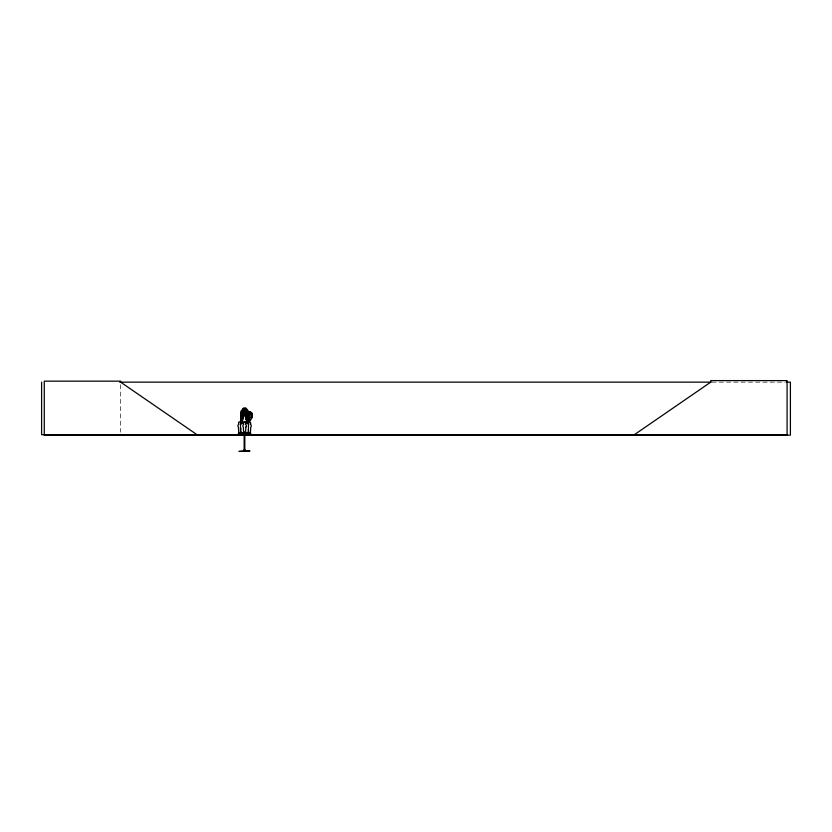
<?xml version="1.0" encoding="UTF-8"?>
<svg xmlns="http://www.w3.org/2000/svg" width="832" height="832" viewBox="0 0 832 832"><rect width="100%" height="100%" fill="white"/><g stroke="black" fill="none" stroke-linecap="round" stroke-linejoin="round"><path stroke-width="0.62" stroke-dasharray="4.16 3.12" d="M711.994 382.148L785.262 382.148M120.661 384.717L120.661 432.151"/><path stroke-width="1.25" d="M240.864 428.241L240.562 433.919L238.794 433.919L238.43 427.097A1.768 1.768 0 0 1 238.794 424.32C237.182 420.846 242.174 420.846 240.562 424.32A1.768 1.768 0 0 1 240.926 424.601M248.622 422.417C249.226 420.202 251.659 422.874 250.39 424.32A1.768 1.768 0 0 1 250.754 427.097L250.39 433.919L247.801 433.95M251.618 412.87L251.087 416.385L249.818 418.569L247.333 419.432L245.825 418.569L245.315 415.958L246.574 413.774L249.361 411.57L251.618 412.87L252.221 417.04M248.924 415.002L246.074 418.33M242.237 414.315L243.547 411.008M240.334 434.668L240.802 433.566M246.095 413.462L244.306 414.419L243.422 413.119L244.306 408.772L245.18 408.772L246.147 413.234M245.274 417.102L246.158 414.315L245.274 411.445L244.4 411.445L242.206 417.612L242.206 420.139M240.802 417.581L243.454 414.222L246.147 414.222L248.799 417.581M240.885 417.612L243.495 414.315L243.558 415.792M246.147 420.919L248.851 417.654L248.851 414.284L246.189 410.925L243.506 410.925L240.843 414.284L240.885 420.919M246.761 423.394L248.716 420.919M246.813 423.467L248.799 420.95L248.737 411.611L246.074 408.242L243.391 408.242L240.729 411.611L240.822 423.498M245.721 418.839L247.447 416.832L247.343 411.642L246.033 408.335L243.433 408.335L242.133 411.642L242.237 416.832L243.402 418.174M245.596 416.156L247.343 414.159M238.701 434.72L238.358 433.566L238.555 434.304M240.282 434.699L241.218 434.689L240.51 434.585M242.715 434.096L242.414 432.983L242.455 434.522M242.632 434.699L243.485 434.699M246.428 434.522L243.277 434.574M243.766 434.585L243.152 434.522M245.201 434.699L246.074 434.71L245.326 434.699M245.908 434.699L246.386 432.983L246.074 434.096M248.04 434.71L248.186 433.566L248.383 434.304M250.858 434.585C248.206 433.909 248.612 436.301 248.602 432.224M251.004 434.72C249.194 435.458 251.628 432.869 250.63 434.304M634.338 434.72L710.715 382.148L710.715 380.609L787.082 380.609L787.082 434.72L41.6 434.72L41.6 382.148M249.361 411.57L245.44 413.13L243.797 415.99L245.388 413.057L249.361 411.476L251.69 412.818L252.314 417.05L250.63 419.973L246.646 421.554M246.657 421.46L250.567 419.9M119.683 382.148L711.11 382.148M786.5 382.148L790.4 382.148L790.4 435.157L44.283 435.157L44.283 381.16L120.661 381.16L120.661 382.148L197.028 434.72M240.822 413.514L241.54 413.514L241.54 423.498M248.602 413.514L247.884 413.514L247.884 423.498M244.379 414.742L245.253 414.742L246.095 419.099M243.079 433.514L245.929 433.566L245.409 434.481M240.739 433.95L241.623 433.95L241.623 434.72M239.106 434.158L240.25 434.158M241.623 434.169L247.801 434.169M248.934 434.158L250.078 434.158M241.01 434.481L238.378 434.585M244.098 449.634L244.868 449.634L244.868 450.954M242.133 414.159L243.277 415.49M240.729 414.97L243.391 418.33M240.843 417.654L242.84 420.17M240.802 420.95L242.788 423.467M246.106 414.315L247.416 417.612L247.416 420.139M246.147 411.008L247.447 414.315M248.383 429.374L248.622 433.919M253.001 434.72L237.099 434.72M249.912 434.304L249.912 432.754L249.101 432.754L249.101 434.304M248.685 433.95L248.685 434.72M248.643 411.642L248.622 424.32A1.768 1.768 0 0 0 248.258 424.601M247.884 432.224L247.801 434.72M245.721 433.566L245.721 434.304M245.014 432.754L245.014 434.304M244.816 433.285L244.816 450.954M244.202 432.754L244.202 434.304M244.15 432.026L244.15 450.954M243.797 431.777L243.797 434.096M243.485 433.566L243.485 434.304M243.277 433.566L243.277 434.481M241.54 432.224L241.457 434.72M240.822 432.224L240.739 434.72M240.084 434.304L240.084 432.754L239.273 432.754L239.273 434.304M246.272 423.301A2.652 2.652 0 0 0 245.721 419.13L245.721 416.27A1.321 1.321 0 0 0 244.4 414.939A1.321 1.321 0 0 0 243.079 416.27L243.079 419.13A2.652 2.652 0 0 0 242.528 423.301M245.856 427.097L245.492 433.919L243.724 433.919L243.35 427.097A1.768 1.768 0 0 1 243.724 424.32C242.112 420.846 247.094 420.846 245.492 424.32A1.768 1.768 0 0 1 245.856 427.097M250.63 412.807L249.226 417.019L247.052 417.269L247.718 414.43L249.881 412.37L250.63 412.807M248.456 422.24L240.5 422.24L240.5 432.848L248.456 432.848L248.456 422.24M249.777 450.954L239.179 451.391L249.777 450.954"/></g></svg>
